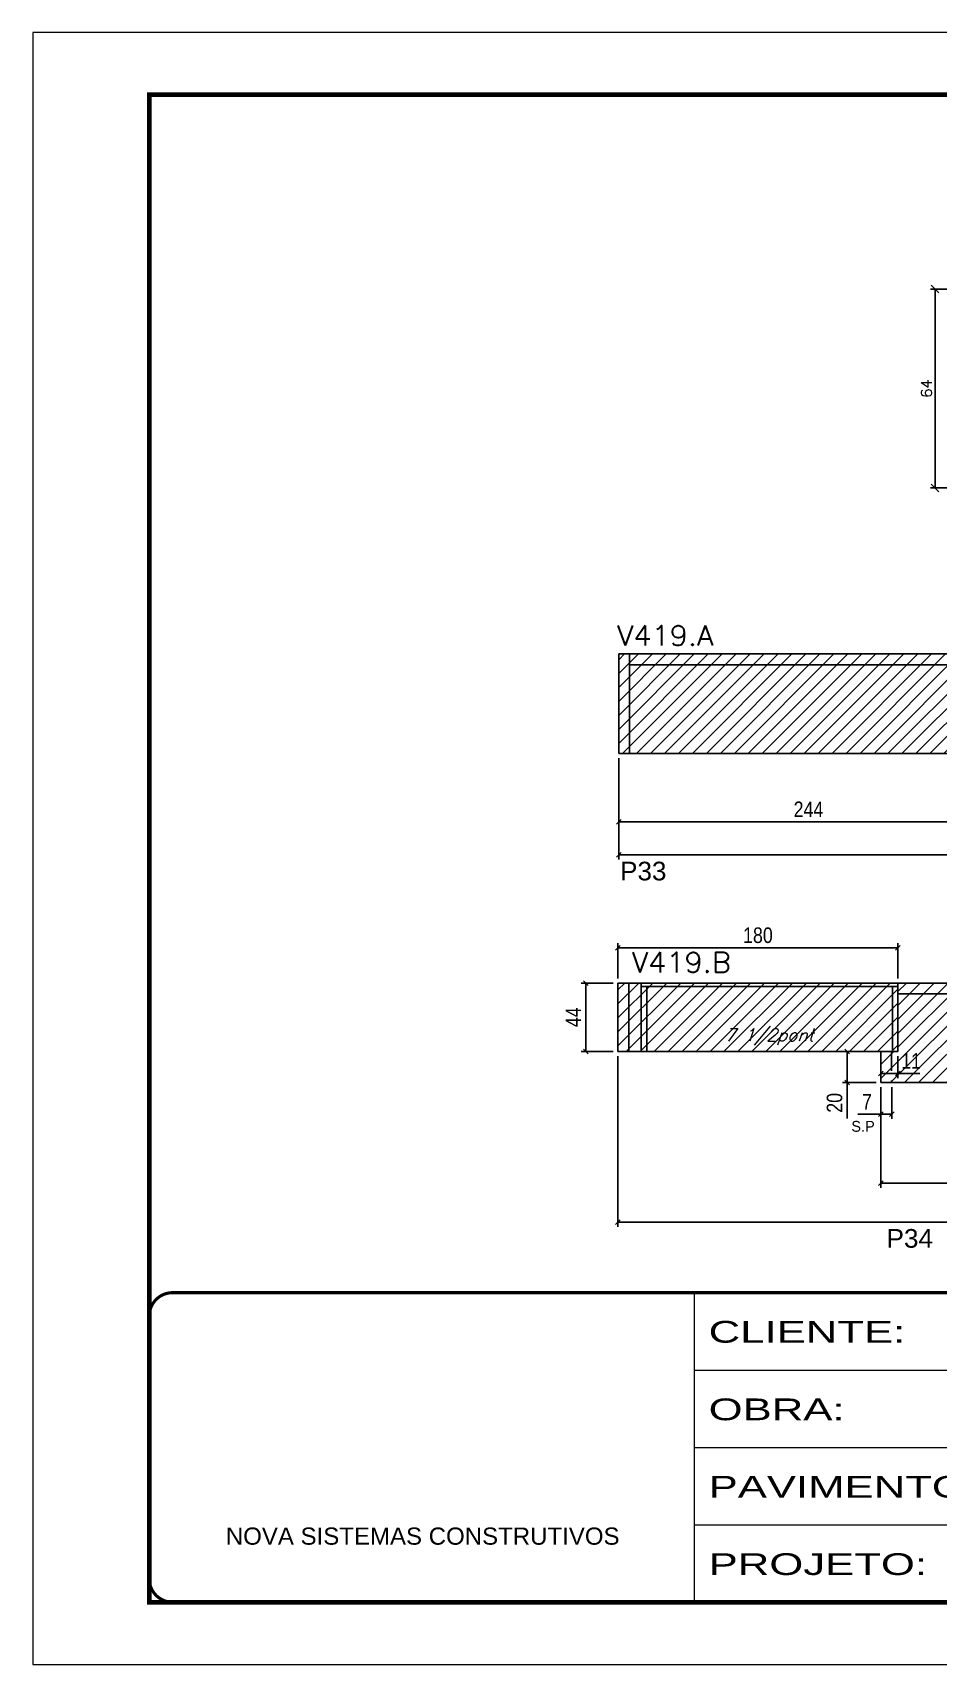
# Model space of a CAD drawing. Extents: x 137137 to 143418, y 10464 to 34486.
# Drawn here: x 141892 to 142475, y 24247 to 25297 of the extents above; entities that cross this region are included whole.
import ezdxf

# ---------------------------------------------------------------- set-up
doc = ezdxf.new("R2010")
doc.units = 0
for name, pattern in [('CONTINUO', [0]), ('DASHED', [0.75, 0.5, -0.25]), ('HIDDEN', [0.375, 0.25, -0.125])]:
    doc.linetypes.add(name, pattern=pattern)
for name, color, linetype in [('5', 5, 'Continuous'), ('COTA', 241, 'Continuous'), ('Painéis', 200, 'Continuous'), ('Reaproveitamento', 251, 'Continuous'), ('SARR_2.2x7', 40, 'Continuous'), ('SARR_3.5x7', 81, 'Continuous'), ('texto', 7, 'Continuous')]:
    doc.layers.add(name, color=color, linetype=linetype)
for name, color, linetype, lineweight in [('Folhas', 255, 'Continuous', 9), ('SARRAFO DE PRESSAO', 251, 'DASHED', 9), ('Texto Seção', 7, 'Continuous', 15)]:
    doc.layers.add(name, color=color, linetype=linetype, lineweight=lineweight)
doc.styles.add('ARIAL', font='arial.ttf')
doc.styles.add('COTA TECNICA', font='techl___.ttf', dxfattribs={"height": 10})
doc.styles.add('REGUA-120', font='ROMANS.shx', dxfattribs={"height": 15})
doc.styles.add('Romans', font='romans.shx')
doc.styles.add('ROMAS860', font='ROMAS860.SHX')
doc.styles.get("Standard").update_dxf_attribs({"font": 'arial.ttf'})
doc.styles.add('Tecnologia', font='')
doc.styles.get('Tecnologia').set_extended_font_data('Forgotten Futurist')
doc.dimstyles.new('Cota Seção (2x)', dxfattribs={"dimtxt": 7, "dimasz": 5, "dimexe": 3, "dimexo": 3, "dimgap": 2, "dimtad": 3, "dimdec": 1, "dimlfac": 0.5, "dimzin": 12, "dimdsep": 46, "dimtxsty": 'Romans', "dimblk": 'ARCHTICK', "dimcen": 0, "dimclrd": 4, "dimclre": 4, "dimclrt": 1, "dimadec": 1, "dimazin": 3, "dimtfac": 1, "dimtdec": 1, "dimtmove": 0, "dimatfit": 3, "dimldrblk": 'OBLIQUE', "dimfxl": 1, "dimtolj": 1, "dimtzin": 12, "dimarcsym": 0})
doc.dimstyles.new('PAINEL', dxfattribs={"dimtxt": 10, "dimasz": 3, "dimexe": 3, "dimexo": 3, "dimgap": 3, "dimtad": 1, "dimdec": 1, "dimzin": 12, "dimdsep": 46, "dimtxsty": 'COTA TECNICA', "dimblk1": 'OBLIQUE', "dimblk2": 'OBLIQUE', "dimsah": 1, "dimcen": 0.9, "dimclrd": 4, "dimclre": 4, "dimclrt": 240, "dimadec": 1, "dimazin": 3, "dimtfac": 1, "dimtdec": 1, "dimtmove": 0, "dimatfit": 3, "dimfxl": 1, "dimtolj": 1, "dimtzin": 12, "dimarcsym": 0})

# ---------------------------------------------------------------- blocks, each defined once
blk = doc.blocks.new('9999999999')
at = {"color": 30, "linetype": 'CONTINUO'}
for p, q in [((98564.6, 34230.2), (98564.6, 34429.4)), ((98564.6, 34379.6), (99584, 34379.6)), ((98564.6, 34329.8), (99488, 34329.8)), ((98564.6, 34280), (99488, 34280))]:
    blk.add_line(p, q, dxfattribs=at)
at = {"color": 30, "linetype": 'CONTINUO', "const_width": 2}
blk.add_lwpolyline([(99584, 34230.2), (99584, 34414.4, 0.414214), (99569, 34429.4), (98229, 34429.4, 0.414214), (98214, 34414.4), (98214, 34245.2, 0.414214), (98229, 34230.2), (99584, 34230.2)], format="xyb", dxfattribs=at)
at = {"layer": 'Folhas'}
blk.add_lwpolyline([(98139, 34190.2), (99624, 34190.2), (99624, 35240.2), (98139, 35240.2)], close=True, dxfattribs=at)
at = {"layer": 'Folhas', "color": 30, "const_width": 3}
blk.add_lwpolyline([(98214, 34230.2), (99584, 34230.2), (99584, 35200.2), (98214, 35200.2)], close=True, dxfattribs=at)
at = {"color": 7, "linetype": 'Continuous', "ltscale": 5, "style": 'ARIAL'}
blk.add_text('NOVA SISTEMAS CONSTRUTIVOS', height=11.059, dxfattribs=at).set_placement((98263.2, 34267.2))
at = {"layer": 'Folhas', "color": 7, "style": 'Tecnologia', "width": 1.5}
for s, p in [('CLIENTE:', (98573.7, 34397.2)), ('OBRA:', (98573.7, 34347.3)), ('PAVIMENTO:', (98573.7, 34297.5)), ('PROJETO:', (98573.7, 34247.7))]:
    blk.add_text(s, height=14, dxfattribs=at).set_placement(p)
blk = doc.blocks.new('_Oblique')
at = {"color": 0, "linetype": 'ByBlock', "lineweight": -2}
blk.add_line((-0.5, -0.5), (0.5, 0.5), dxfattribs=at)
blk = doc.blocks.new('*D1251')
at = {"layer": 'COTA', "color": 4, "linetype": 'ByBlock', "lineweight": -2, "transparency": 16777216}
for p, q in [((142269.2, 24830.3), (142269.2, 24786.3)), ((142513.2, 24830.3), (142513.2, 24786.3)), ((142269.2, 24789.3), (142513.2, 24789.3))]:
    blk.add_line(p, q, dxfattribs=at)
at = {"layer": 'Defpoints', "color": 0, "linetype": 'ByBlock', "transparency": 16777216}
for p in [(142269.2, 24833.3), (142513.2, 24833.3), (142513.2, 24789.3)]:
    blk.add_point(p, dxfattribs=at)
at = {"layer": 'COTA', "color": 4, "linetype": 'ByBlock', "lineweight": -2, "transparency": 16777216, "xscale": 3, "yscale": 3, "zscale": 3, "rotation": 180}
blk.add_blockref('_Oblique', (142269.2, 24789.3), dxfattribs=at)
at = {"layer": 'COTA', "color": 4, "linetype": 'ByBlock', "lineweight": -2, "transparency": 16777216, "xscale": 3, "yscale": 3, "zscale": 3}
blk.add_blockref('_Oblique', (142513.2, 24789.3), dxfattribs=at)
at = {"layer": 'COTA', "color": 240, "linetype": 'ByBlock', "transparency": 16777216, "insert": (142391.2, 24797.4), "char_height": 10, "attachment_point": 5, "style": 'COTA TECNICA'}
blk.add_mtext('\\A1;244', dxfattribs=at)
blk = doc.blocks.new('*D1255')
at = {"layer": 'COTA', "color": 4, "linetype": 'ByBlock', "lineweight": -2, "transparency": 16777216}
for p, q in [((142437.7, 24618.6), (142437.7, 24553.9)), ((142681.7, 24618.6), (142681.7, 24553.9)), ((142437.7, 24556.9), (142681.7, 24556.9))]:
    blk.add_line(p, q, dxfattribs=at)
at = {"layer": 'Defpoints', "color": 0, "linetype": 'ByBlock', "transparency": 16777216}
for p in [(142437.7, 24621.6), (142681.7, 24621.6), (142681.7, 24556.9)]:
    blk.add_point(p, dxfattribs=at)
at = {"layer": 'COTA', "color": 4, "linetype": 'ByBlock', "lineweight": -2, "transparency": 16777216, "xscale": 3, "yscale": 3, "zscale": 3, "rotation": 180}
blk.add_blockref('_Oblique', (142437.7, 24556.9), dxfattribs=at)
at = {"layer": 'COTA', "color": 4, "linetype": 'ByBlock', "lineweight": -2, "transparency": 16777216, "xscale": 3, "yscale": 3, "zscale": 3}
blk.add_blockref('_Oblique', (142681.7, 24556.9), dxfattribs=at)
at = {"layer": 'COTA', "color": 240, "linetype": 'ByBlock', "transparency": 16777216, "insert": (142559.7, 24564.9), "char_height": 10, "attachment_point": 5, "style": 'COTA TECNICA'}
blk.add_mtext('\\A1;244', dxfattribs=at)
blk = doc.blocks.new('_ArchTick')
at = {"color": 0, "linetype": 'ByBlock', "const_width": 0.15}
blk.add_lwpolyline([(-0.5, -0.5), (0.5, 0.5)], dxfattribs=at)
blk = doc.blocks.new('*D1258')
at = {"layer": 'COTA', "color": 4, "lineweight": -2, "transparency": 16777216}
for p, q in [((142559.2, 25132.2), (142469.6, 25132.2)), ((142472.6, 25004.2), (142472.6, 25132.2)), ((142521.2, 25004.2), (142469.6, 25004.2))]:
    blk.add_line(p, q, dxfattribs=at)
at = {"layer": 'Defpoints', "color": 0, "transparency": 16777216}
for p in [(142472.6, 25132.2), (142562.2, 25132.2), (142524.2, 25004.2)]:
    blk.add_point(p, dxfattribs=at)
at = {"layer": 'COTA', "color": 4, "lineweight": -2, "transparency": 16777216, "xscale": 5, "yscale": 5, "zscale": 5}
for p, rotation in [((142472.6, 25132.2), 90), ((142472.6, 25004.2), 270)]:
    blk.add_blockref('_ArchTick', p, dxfattribs=dict(at, rotation=rotation))
at = {"layer": 'COTA', "color": 1, "transparency": 16777216, "insert": (142467.1, 25068.2), "char_height": 7, "attachment_point": 5, "rotation": 90, "style": 'Romans'}
blk.add_mtext('\\A1;64', dxfattribs=at)
blk = doc.blocks.new('*D1262')
at = {"layer": 'COTA', "color": 4, "linetype": 'ByBlock', "lineweight": -2, "transparency": 16777216}
for p, q in [((142437.7, 24618.6), (142437.7, 24598.2)), ((142444.7, 24618.6), (142444.7, 24598.2)), ((142437.7, 24601.2), (142423, 24601.2)), ((142444.7, 24601.2), (142437.7, 24601.2))]:
    blk.add_line(p, q, dxfattribs=at)
at = {"layer": 'Defpoints', "color": 0, "linetype": 'ByBlock', "transparency": 16777216}
for p in [(142437.7, 24621.6), (142444.7, 24621.6), (142437.7, 24601.2)]:
    blk.add_point(p, dxfattribs=at)
at = {"layer": 'COTA', "color": 4, "linetype": 'ByBlock', "lineweight": -2, "transparency": 16777216, "xscale": 3, "yscale": 3, "zscale": 3, "rotation": 180}
blk.add_blockref('_Oblique', (142437.7, 24601.2), dxfattribs=at)
at = {"layer": 'COTA', "color": 4, "linetype": 'ByBlock', "lineweight": -2, "transparency": 16777216, "xscale": 3, "yscale": 3, "zscale": 3}
blk.add_blockref('_Oblique', (142444.7, 24601.2), dxfattribs=at)
at = {"layer": 'COTA', "color": 240, "linetype": 'ByBlock', "transparency": 16777216, "insert": (142428.8, 24609.2), "char_height": 10, "attachment_point": 5, "style": 'COTA TECNICA'}
blk.add_mtext('\\A1;7', dxfattribs=at)
blk = doc.blocks.new('*D1272')
at = {"layer": 'COTA', "color": 4, "lineweight": -2, "ltscale": 25, "transparency": 16777216}
for p, q in [((142269.2, 24830.3), (142269.2, 24765.2)), ((142821.2, 24830.3), (142821.2, 24765.2)), ((142269.2, 24768.2), (142821.2, 24768.2))]:
    blk.add_line(p, q, dxfattribs=at)
at = {"layer": 'Defpoints', "color": 0, "ltscale": 25, "transparency": 16777216}
for p in [(142269.2, 24833.3), (142821.2, 24833.3), (142821.2, 24768.2)]:
    blk.add_point(p, dxfattribs=at)
at = {"layer": 'COTA', "color": 4, "lineweight": -2, "ltscale": 25, "transparency": 16777216, "xscale": 3, "yscale": 3, "zscale": 3, "rotation": 180}
blk.add_blockref('_Oblique', (142269.2, 24768.2), dxfattribs=at)
at = {"layer": 'COTA', "color": 4, "lineweight": -2, "ltscale": 25, "transparency": 16777216, "xscale": 3, "yscale": 3, "zscale": 3}
blk.add_blockref('_Oblique', (142821.2, 24768.2), dxfattribs=at)
at = {"layer": 'COTA', "color": 240, "ltscale": 25, "transparency": 16777216, "insert": (142545.2, 24776.3), "char_height": 10, "attachment_point": 5, "style": 'COTA TECNICA'}
blk.add_mtext('\\A1;552', dxfattribs=at)
blk = doc.blocks.new('*D1273')
at = {"layer": 'COTA', "color": 4, "lineweight": -2, "ltscale": 25, "transparency": 16777216}
for p, q in [((142268.7, 24638.6), (142268.7, 24528.7)), ((142947.7, 24618.6), (142947.7, 24528.7)), ((142268.7, 24531.7), (142947.7, 24531.7))]:
    blk.add_line(p, q, dxfattribs=at)
at = {"layer": 'Defpoints', "color": 0, "ltscale": 25, "transparency": 16777216}
for p in [(142268.7, 24641.6), (142947.7, 24621.6), (142947.7, 24531.7)]:
    blk.add_point(p, dxfattribs=at)
at = {"layer": 'COTA', "color": 4, "lineweight": -2, "ltscale": 25, "transparency": 16777216, "xscale": 3, "yscale": 3, "zscale": 3, "rotation": 180}
blk.add_blockref('_Oblique', (142268.7, 24531.7), dxfattribs=at)
at = {"layer": 'COTA', "color": 4, "lineweight": -2, "ltscale": 25, "transparency": 16777216, "xscale": 3, "yscale": 3, "zscale": 3}
blk.add_blockref('_Oblique', (142947.7, 24531.7), dxfattribs=at)
at = {"layer": 'COTA', "color": 240, "ltscale": 25, "transparency": 16777216, "insert": (142608.2, 24539.8), "char_height": 10, "attachment_point": 5, "style": 'COTA TECNICA'}
blk.add_mtext('\\A1;679', dxfattribs=at)
blk = doc.blocks.new('*D1280')
at = {"layer": 'COTA', "color": 4, "lineweight": -2, "ltscale": 25, "transparency": 16777216}
for p, q in [((142437.7, 24638.6), (142437.7, 24624.4)), ((142448.7, 24638.6), (142448.7, 24624.4)), ((142437.7, 24627.4), (142448.7, 24627.4)), ((142448.7, 24627.4), (142462.8, 24627.4))]:
    blk.add_line(p, q, dxfattribs=at)
at = {"layer": 'Defpoints', "color": 0, "ltscale": 25, "transparency": 16777216}
for p in [(142437.7, 24641.6), (142448.7, 24641.6), (142448.7, 24627.4)]:
    blk.add_point(p, dxfattribs=at)
at = {"layer": 'COTA', "color": 4, "lineweight": -2, "ltscale": 25, "transparency": 16777216, "xscale": 3, "yscale": 3, "zscale": 3, "rotation": 180}
blk.add_blockref('_Oblique', (142437.7, 24627.4), dxfattribs=at)
at = {"layer": 'COTA', "color": 4, "lineweight": -2, "ltscale": 25, "transparency": 16777216, "xscale": 3, "yscale": 3, "zscale": 3}
blk.add_blockref('_Oblique', (142448.7, 24627.4), dxfattribs=at)
at = {"layer": 'COTA', "color": 240, "ltscale": 25, "transparency": 16777216, "insert": (142457.2, 24635.5), "char_height": 10, "attachment_point": 5, "style": 'COTA TECNICA'}
blk.add_mtext('\\A1;11', dxfattribs=at)
blk = doc.blocks.new('*D1281')
at = {"layer": 'COTA', "color": 4, "lineweight": -2, "ltscale": 25, "transparency": 16777216}
for p, q in [((142268.7, 24688.6), (142268.7, 24711.2)), ((142268.7, 24708.2), (142448.7, 24708.2)), ((142448.7, 24688.6), (142448.7, 24711.2))]:
    blk.add_line(p, q, dxfattribs=at)
at = {"layer": 'Defpoints', "color": 0, "ltscale": 25, "transparency": 16777216}
for p in [(142448.7, 24708.2), (142268.7, 24685.6), (142448.7, 24685.6)]:
    blk.add_point(p, dxfattribs=at)
at = {"layer": 'COTA', "color": 4, "lineweight": -2, "ltscale": 25, "transparency": 16777216, "xscale": 3, "yscale": 3, "zscale": 3, "rotation": 180}
blk.add_blockref('_Oblique', (142268.7, 24708.2), dxfattribs=at)
at = {"layer": 'COTA', "color": 4, "lineweight": -2, "ltscale": 25, "transparency": 16777216, "xscale": 3, "yscale": 3, "zscale": 3}
blk.add_blockref('_Oblique', (142448.7, 24708.2), dxfattribs=at)
at = {"layer": 'COTA', "color": 240, "ltscale": 25, "transparency": 16777216, "insert": (142358.7, 24716.3), "char_height": 10, "attachment_point": 5, "style": 'COTA TECNICA'}
blk.add_mtext('\\A1;180', dxfattribs=at)
blk = doc.blocks.new('*D1282')
at = {"layer": 'COTA', "color": 4, "lineweight": -2, "ltscale": 25, "transparency": 16777216}
for p, q in [((142265.7, 24685.6), (142245.1, 24685.6)), ((142248.1, 24685.6), (142248.1, 24641.6)), ((142265.7, 24641.6), (142245.1, 24641.6))]:
    blk.add_line(p, q, dxfattribs=at)
at = {"layer": 'Defpoints', "color": 0, "ltscale": 25, "transparency": 16777216}
for p in [(142268.7, 24685.6), (142248.1, 24641.6), (142268.7, 24641.6)]:
    blk.add_point(p, dxfattribs=at)
at = {"layer": 'COTA', "color": 4, "lineweight": -2, "ltscale": 25, "transparency": 16777216, "xscale": 3, "yscale": 3, "zscale": 3}
for p, rotation in [((142248.1, 24685.6), 90), ((142248.1, 24641.6), 270)]:
    blk.add_blockref('_Oblique', p, dxfattribs=dict(at, rotation=rotation))
at = {"layer": 'COTA', "color": 240, "ltscale": 25, "transparency": 16777216, "insert": (142240, 24663.6), "char_height": 10, "attachment_point": 5, "rotation": 90, "style": 'COTA TECNICA'}
blk.add_mtext('\\A1;44', dxfattribs=at)
blk = doc.blocks.new('*D1267')
at = {"layer": 'COTA', "color": 4, "lineweight": -2, "ltscale": 25, "transparency": 16777216}
for p, q in [((142434.7, 24641.6), (142413.1, 24641.6)), ((142416.1, 24641.6), (142416.1, 24621.6)), ((142434.7, 24621.6), (142413.1, 24621.6)), ((142416.1, 24621.6), (142416.1, 24598.4))]:
    blk.add_line(p, q, dxfattribs=at)
at = {"layer": 'Defpoints', "color": 0, "ltscale": 25, "transparency": 16777216}
for p in [(142437.7, 24641.6), (142416.1, 24621.6), (142437.7, 24621.6)]:
    blk.add_point(p, dxfattribs=at)
at = {"layer": 'COTA', "color": 4, "lineweight": -2, "ltscale": 25, "transparency": 16777216, "xscale": 3, "yscale": 3, "zscale": 3}
for p, rotation in [((142416.1, 24641.6), 90), ((142416.1, 24621.6), 270)]:
    blk.add_blockref('_Oblique', p, dxfattribs=dict(at, rotation=rotation))
at = {"layer": 'COTA', "color": 240, "ltscale": 25, "transparency": 16777216, "insert": (142408, 24608.5), "char_height": 10, "attachment_point": 5, "rotation": 90, "style": 'COTA TECNICA'}
blk.add_mtext('\\A1;20', dxfattribs=at)

msp = doc.modelspace()

# ---------------------------------------------------------------- hatches: boundary and pattern name
at = {"layer": 'Reaproveitamento', "linetype": 'ByBlock'}
h = msp.add_hatch(dxfattribs=at)
h.set_pattern_fill('ANSI31', color=256, scale=2)
h.set_pattern_definition([(45, (1571.5, -6891.4506), (-4.49012806, 4.49012806), [])])
h.paths.add_polyline_path([(142269.17, 24897.34), (142269.17, 24833.34), (142513.17, 24833.34), (142513.17, 24897.34)])
h.paths.add_polyline_path([(142486.19, 24862.61), (142507.77, 24862.61), (142507.77, 24883.2), (142486.19, 24883.2)], flags=24)
h = msp.add_hatch(dxfattribs=at)
h.set_pattern_fill('ANSI31', color=256, scale=2)
h.paths.add_polyline_path([(142448.69, 24685.62), (142268.69, 24685.62), (142268.69, 24641.62), (142448.69, 24641.62)])
h = msp.add_hatch(dxfattribs=at)
h.set_pattern_fill('ANSI31', color=256, scale=2)
h.set_pattern_definition([(45, (1740.016, -6891.4506), (-4.49012806, 4.49012806), [])])
h.paths.add_polyline_path([(142529.7, 24642.95), (142597.32, 24642.95), (142602.82, 24658.92), (142535.2, 24658.92)], flags=24)
h.paths.add_polyline_path([(142448.69, 24685.62), (142448.69, 24641.62), (142437.69, 24641.62), (142437.69, 24621.62), (142681.69, 24621.62), (142681.69, 24685.62)])
h.paths.add_polyline_path([(142437.69, 24685.62), (142448.69, 24685.62), (142437.69, 24685.62)])

# ---------------------------------------------------------------- linework, layer by layer
at = {"layer": 'Painéis', "linetype": 'ByBlock'}
for p, q in [((142269.17, 24897.34), (142269.17, 24833.34)), ((142821.17, 24897.34), (142269.17, 24897.34)), ((142269.17, 24833.34), (142821.17, 24833.34)), ((142947.69, 24685.62), (142448.69, 24685.61)), ((142437.69, 24641.62), (142437.69, 24621.62)), ((142437.69, 24621.62), (142947.69, 24621.61))]:
    msp.add_line(p, q, dxfattribs=at)
at = {"layer": 'Painéis', "ltscale": 25}
for p, q in [((142448.69, 24685.62), (142268.69, 24685.62)), ((142268.69, 24641.62), (142268.69, 24685.62)), ((142448.69, 24641.62), (142448.69, 24685.62)), ((142448.69, 24641.62), (142268.69, 24641.62))]:
    msp.add_line(p, q, dxfattribs=at)
at = {"layer": 'SARR_2.2x7', "linetype": 'Continuous'}
for p, q in [((142276.17, 24897.34), (142276.17, 24833.34)), ((142276.17, 24890.34), (142480.17, 24890.34)), ((142275.69, 24641.62), (142275.69, 24685.62)), ((142448.69, 24683.42), (142283.69, 24683.42)), ((142448.69, 24678.62), (142681.69, 24678.62))]:
    msp.add_line(p, q, dxfattribs=at)
at = {"layer": 'SARR_2.2x7', "linetype": 'HIDDEN', "ltscale": 50}
msp.add_line((142444.69, 24641.62), (142444.69, 24621.62), dxfattribs=at)
at = {"layer": 'SARR_3.5x7'}
for p, q in [((142283.69, 24641.62), (142283.69, 24685.62)), ((142287.19, 24641.62), (142287.19, 24683.42)), ((142445.19, 24641.62), (142445.19, 24683.42))]:
    msp.add_line(p, q, dxfattribs=at)

# ---------------------------------------------------------------- block references
at = {"layer": 'SARRAFO DE PRESSAO', "color": 6, "linetype": 'ByBlock'}
msp.add_blockref('9999999999', (43753.31, -9943.03), dxfattribs=at)

# ---------------------------------------------------------------- texts
at = {"layer": '5', "linetype": 'Continuous'}
for s, p in [('P33', (142270.04, 24751.66)), ('P34', (142441.43, 24515.29))]:
    msp.add_text(s, height=12, rotation=359.99996, dxfattribs=at).set_placement(p)
at = {"layer": 'texto', "color": 2, "insert": (142365.91, 24650.94), "char_height": 8, "attachment_point": 5, "style": 'Romans'}
msp.add_mtext('{\\Q19;\\C256;7 1/2pont}', dxfattribs=at)
at = {"layer": 'texto', "color": 4, "insert": (142426.29, 24593.34), "char_height": 7, "attachment_point": 5, "rotation": 359.99915, "style": 'ROMAS860'}
msp.add_mtext('S.P', dxfattribs=at)
at = {"layer": 'Texto Seção', "style": 'REGUA-120', "width": 1.05}
for s, p in [('V419.A', (142268.02, 24902.7)), ('V419.B', (142277.59, 24692.42))]:
    msp.add_text(s, height=13, dxfattribs=at).set_placement(p)

# ---------------------------------------------------------------- dimensions: what is measured, and where the dimension line sits
at = {"layer": 'COTA'}
dim = msp.add_linear_dim(base=(142472.57, 25132.18), p1=(142524.22, 25004.18), p2=(142562.22, 25132.18), angle=90, dimstyle='Cota Seção (2x)', dxfattribs=at)
dim.commit()
dim.dimension.update_dxf_attribs({"geometry": '*D1258', "text_midpoint": (142467.07, 25068.18)})
at = {"layer": 'COTA', "linetype": 'ByBlock'}
for base, p1, p2, picture, middle in [((142513.17, 24789.33), (142269.17, 24833.34), (142513.17, 24833.34), '*D1251', (142391.17, 24797.41)), ((142437.69, 24601.15), (142444.69, 24621.62), (142437.69, 24621.62), '*D1262', (142428.82, 24609.23))]:
    dim = msp.add_linear_dim(base=base, p1=p1, p2=p2, dimstyle='PAINEL', dxfattribs=at)
    dim.commit()
    dim.dimension.update_dxf_attribs({"geometry": picture, "text_midpoint": middle})
at = {"layer": 'COTA', "ltscale": 25}
for base, p1, p2, picture, middle in [((142821.17, 24768.22), (142269.17, 24833.34), (142821.17, 24833.34), '*D1272', (142545.17, 24776.33)), ((142448.69, 24708.21), (142268.69, 24685.62), (142448.69, 24685.62), '*D1281', (142358.69, 24716.33)), ((142947.69, 24531.7), (142268.69, 24641.62), (142947.69, 24621.61), '*D1273', (142608.19, 24539.83)), ((142448.69, 24627.42), (142437.69, 24641.62), (142448.69, 24641.62), '*D1280', (142457.23, 24635.48))]:
    dim = msp.add_linear_dim(base=base, p1=p1, p2=p2, dimstyle='PAINEL', dxfattribs=at)
    dim.commit()
    dim.dimension.update_dxf_attribs({"geometry": picture, "text_midpoint": middle})
for base, p1, p2, picture, middle in [((142248.06, 24641.62), (142268.69, 24685.62), (142268.69, 24641.62), '*D1282', (142239.99, 24663.62)), ((142416.08, 24621.62), (142437.69, 24641.62), (142437.69, 24621.62), '*D1267', (142407.98, 24608.51))]:
    dim = msp.add_linear_dim(base=base, p1=p1, p2=p2, angle=90, dimstyle='PAINEL', dxfattribs=at)
    dim.commit()
    dim.dimension.update_dxf_attribs({"geometry": picture, "text_midpoint": middle})
at = {"layer": 'COTA', "linetype": 'ByBlock'}
dim = msp.add_linear_dim(base=(142681.69, 24556.87), p1=(142437.69, 24621.62), p2=(142681.69, 24621.62), angle=180, dimstyle='PAINEL', dxfattribs=at)
dim.commit()
dim.dimension.update_dxf_attribs({"geometry": '*D1255', "text_midpoint": (142559.69, 24564.94)})

doc.saveas('drawing.dxf')
